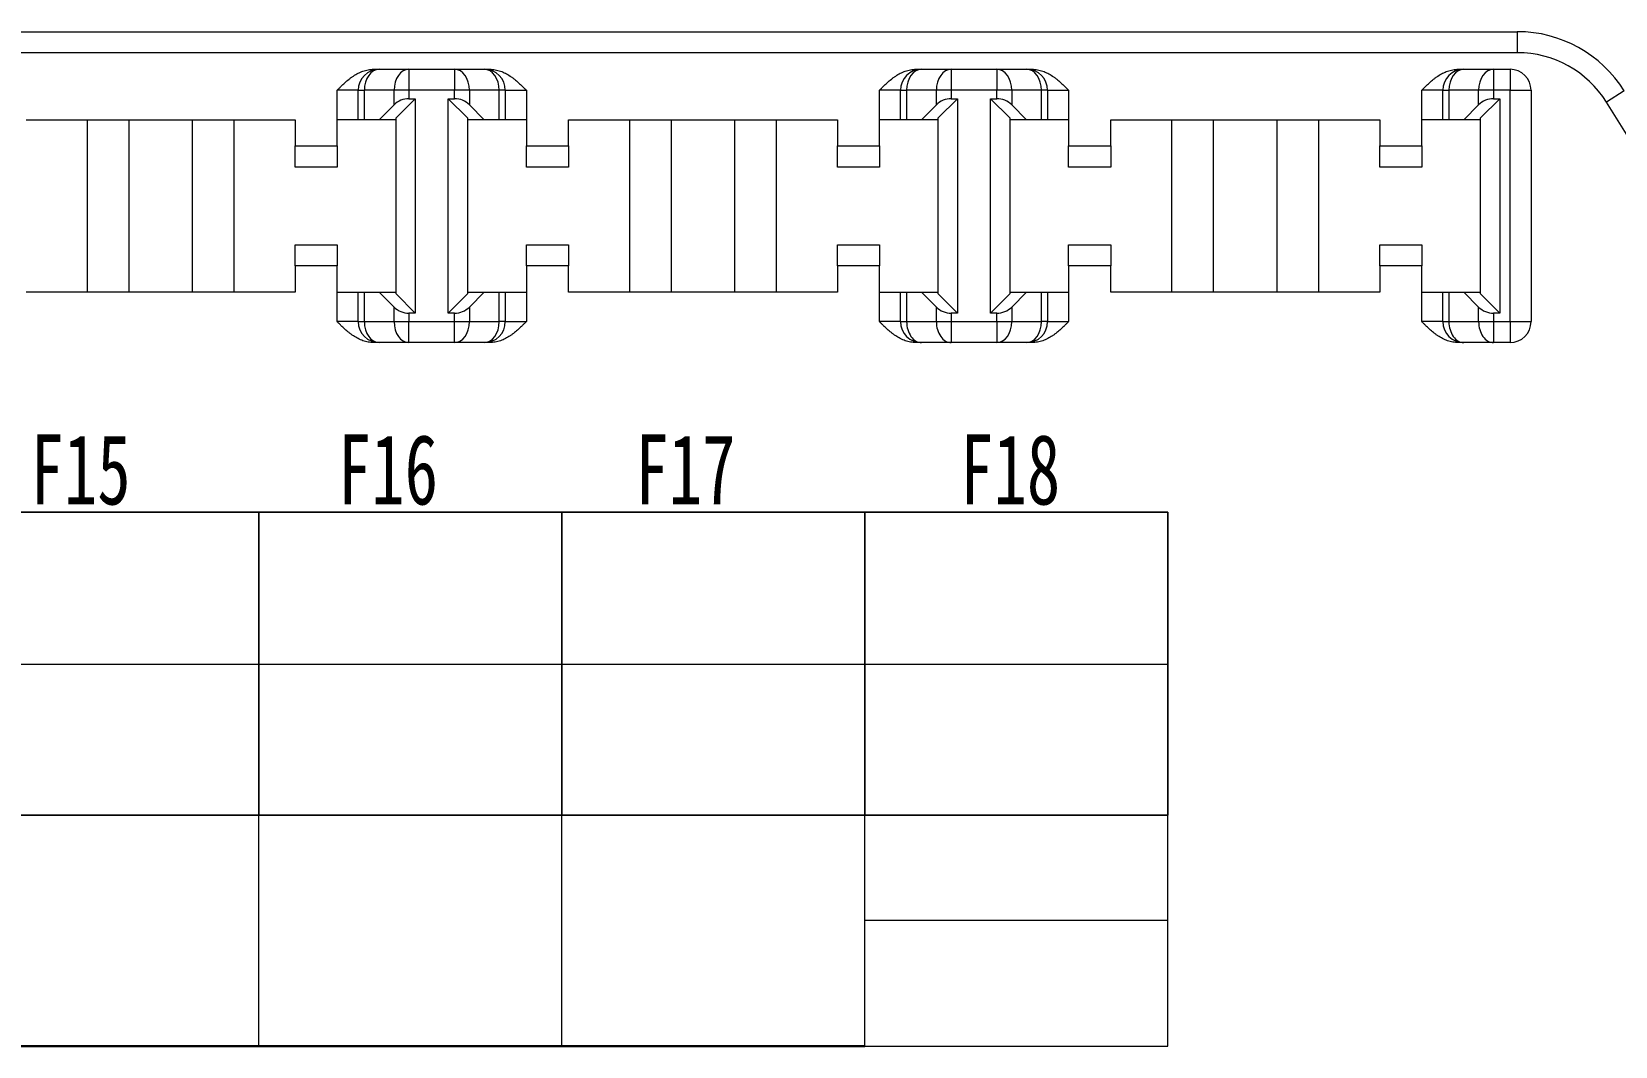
# Model space of a CAD drawing. Header units: millimetres. Extents: x 1543 to 5748, y 1576 to 2417.
# Drawn here: x 4656.6 to 4713.1, y 2298.5 to 2334.6 of the extents above; entities that cross this region are included whole.
import ezdxf

# ---------------------------------------------------------------- set-up
doc = ezdxf.new("R2010")
doc.units = ezdxf.units.MM
doc.layers.get('0').update_dxf_attribs({"lineweight": 25})
doc.layers.add('1', color=7, linetype='Continuous', true_color=0xffffff)
doc.layers.add('基本型', color=7, linetype='Continuous', lineweight=18)
doc.styles.add('宋体', font='')
doc.styles.get('宋体').set_extended_font_data('宋体')

msp = doc.modelspace()

# ---------------------------------------------------------------- linework, layer by layer
at = {"lineweight": 18}
msp.add_line((4686.358, 2302.956), (4697.168, 2302.956), dxfattribs=at)
at = {"layer": '1', "linetype": 'Continuous', "lineweight": 18}
for p, q in [((4591.811, 2334.644), (4709.636, 2334.644)), ((4668.825, 2333.304), (4669.026, 2333.304)), ((4669.026, 2333.304), (4670.086, 2333.304)), ((4670.086, 2333.304), (4671.715, 2333.304)), ((4671.715, 2333.304), (4672.776, 2333.304)), ((4672.776, 2333.304), (4672.977, 2333.304)), ((4688.175, 2333.304), (4688.376, 2333.304)), ((4688.376, 2333.304), (4689.436, 2333.304)), ((4689.436, 2333.304), (4691.065, 2333.304)), ((4691.065, 2333.304), (4692.126, 2333.304)), ((4692.126, 2333.304), (4692.327, 2333.304)), ((4707.525, 2333.304), (4707.726, 2333.304)), ((4707.726, 2333.304), (4708.786, 2333.304)), ((4708.786, 2333.304), (4709.376, 2333.304)), ((4668.276, 2331.504), (4668.276, 2332.554)), ((4670.313, 2332.254), (4669.626, 2331.567)), ((4670.086, 2332.254), (4670.313, 2332.254)), ((4670.313, 2332.254), (4670.313, 2324.604)), ((4671.488, 2332.254), (4671.715, 2332.254)), ((4671.488, 2324.604), (4671.488, 2332.254)), ((4672.176, 2331.567), (4671.488, 2332.254)), ((4673.526, 2332.554), (4673.526, 2331.504)), ((4687.626, 2331.504), (4687.626, 2332.554)), ((4689.663, 2332.254), (4688.976, 2331.567)), ((4689.436, 2332.254), (4689.663, 2332.254)), ((4689.663, 2332.254), (4689.663, 2324.604)), ((4690.838, 2332.254), (4691.065, 2332.254)), ((4690.838, 2324.604), (4690.838, 2332.254)), ((4691.526, 2331.567), (4690.838, 2332.254)), ((4692.876, 2332.554), (4692.876, 2331.504)), ((4706.976, 2331.504), (4706.976, 2332.554)), ((4709.013, 2332.254), (4708.326, 2331.567)), ((4708.786, 2332.254), (4709.013, 2332.254)), ((4709.013, 2332.254), (4709.013, 2324.604)), ((4710.126, 2332.554), (4710.126, 2324.304)), ((4669.026, 2331.504), (4669.556, 2332.035)), ((4669.626, 2325.292), (4669.626, 2331.567)), ((4672.176, 2331.567), (4672.176, 2325.292)), ((4672.245, 2332.035), (4672.776, 2331.504)), ((4688.376, 2331.504), (4688.906, 2332.035)), ((4688.976, 2325.292), (4688.976, 2331.567)), ((4691.526, 2331.567), (4691.526, 2325.292)), ((4691.595, 2332.035), (4692.126, 2331.504)), ((4707.726, 2331.504), (4708.256, 2332.035)), ((4708.326, 2325.292), (4708.326, 2331.567)), ((4656.426, 2331.504), (4666.026, 2331.504)), ((4658.601, 2331.504), (4658.601, 2325.354)), ((4660.101, 2325.354), (4660.101, 2331.504)), ((4662.351, 2331.504), (4662.351, 2325.354)), ((4663.851, 2325.354), (4663.851, 2331.504)), ((4666.026, 2331.504), (4666.026, 2330.567)), ((4667.526, 2330.567), (4667.526, 2331.504)), ((4668.276, 2331.504), (4667.526, 2331.504)), ((4668.495, 2331.504), (4668.276, 2331.504)), ((4669.026, 2331.504), (4668.495, 2331.504)), ((4669.626, 2331.504), (4669.026, 2331.504)), ((4672.776, 2331.504), (4672.176, 2331.504)), ((4673.306, 2331.504), (4672.776, 2331.504)), ((4673.526, 2331.504), (4673.306, 2331.504)), ((4674.276, 2331.504), (4673.526, 2331.504)), ((4674.276, 2331.504), (4674.276, 2330.567)), ((4675.776, 2330.567), (4675.776, 2331.504)), ((4675.776, 2331.504), (4685.376, 2331.504)), ((4677.951, 2331.504), (4677.951, 2325.354)), ((4679.451, 2325.354), (4679.451, 2331.504)), ((4681.701, 2331.504), (4681.701, 2325.354)), ((4683.201, 2325.354), (4683.201, 2331.504)), ((4685.376, 2331.504), (4685.376, 2330.567)), ((4686.876, 2330.567), (4686.876, 2331.504)), ((4687.626, 2331.504), (4686.876, 2331.504)), ((4687.845, 2331.504), (4687.626, 2331.504)), ((4688.376, 2331.504), (4687.845, 2331.504)), ((4688.976, 2331.504), (4688.376, 2331.504)), ((4692.126, 2331.504), (4691.526, 2331.504)), ((4692.656, 2331.504), (4692.126, 2331.504)), ((4692.876, 2331.504), (4692.656, 2331.504)), ((4693.626, 2331.504), (4692.876, 2331.504)), ((4693.626, 2331.504), (4693.626, 2330.567)), ((4695.126, 2330.567), (4695.126, 2331.504)), ((4695.126, 2331.504), (4704.726, 2331.504)), ((4697.301, 2331.504), (4697.301, 2325.354)), ((4698.801, 2325.354), (4698.801, 2331.504)), ((4701.051, 2331.504), (4701.051, 2325.354)), ((4702.551, 2325.354), (4702.551, 2331.504)), ((4704.726, 2331.504), (4704.726, 2330.567)), ((4706.226, 2330.567), (4706.226, 2331.504)), ((4706.976, 2331.504), (4706.226, 2331.504)), ((4707.195, 2331.504), (4706.976, 2331.504)), ((4707.726, 2331.504), (4707.195, 2331.504)), ((4708.326, 2331.504), (4707.726, 2331.504)), ((4666.026, 2329.817), (4666.026, 2330.567)), ((4666.026, 2330.567), (4667.526, 2330.567)), ((4667.526, 2330.567), (4667.526, 2329.817)), ((4674.276, 2329.817), (4674.276, 2330.567)), ((4674.276, 2330.567), (4675.776, 2330.567)), ((4675.776, 2330.567), (4675.776, 2329.817)), ((4685.376, 2329.817), (4685.376, 2330.567)), ((4685.376, 2330.567), (4686.876, 2330.567)), ((4686.876, 2330.567), (4686.876, 2329.817)), ((4693.626, 2329.817), (4693.626, 2330.567)), ((4693.626, 2330.567), (4695.126, 2330.567)), ((4695.126, 2330.567), (4695.126, 2329.817)), ((4704.726, 2329.817), (4704.726, 2330.567)), ((4704.726, 2330.567), (4706.226, 2330.567)), ((4706.226, 2330.567), (4706.226, 2329.817)), ((4667.526, 2329.817), (4666.026, 2329.817)), ((4675.776, 2329.817), (4674.276, 2329.817)), ((4686.876, 2329.817), (4685.376, 2329.817)), ((4695.126, 2329.817), (4693.626, 2329.817)), ((4706.226, 2329.817), (4704.726, 2329.817)), ((4666.026, 2326.292), (4666.026, 2327.042)), ((4666.026, 2327.042), (4667.526, 2327.042)), ((4667.526, 2327.042), (4667.526, 2326.292)), ((4674.276, 2326.292), (4674.276, 2327.042)), ((4674.276, 2327.042), (4675.776, 2327.042)), ((4675.776, 2327.042), (4675.776, 2326.292)), ((4685.376, 2326.292), (4685.376, 2327.042)), ((4685.376, 2327.042), (4686.876, 2327.042)), ((4686.876, 2327.042), (4686.876, 2326.292)), ((4693.626, 2326.292), (4693.626, 2327.042)), ((4693.626, 2327.042), (4695.126, 2327.042)), ((4695.126, 2327.042), (4695.126, 2326.292)), ((4704.726, 2327.042), (4706.226, 2327.042)), ((4704.726, 2326.292), (4704.726, 2327.042)), ((4706.226, 2327.042), (4706.226, 2326.292)), ((4667.526, 2326.292), (4666.026, 2326.292)), ((4666.026, 2326.292), (4666.026, 2325.354)), ((4667.526, 2325.354), (4667.526, 2326.292)), ((4675.776, 2326.292), (4674.276, 2326.292)), ((4674.276, 2326.292), (4674.276, 2325.354)), ((4675.776, 2325.354), (4675.776, 2326.292)), ((4686.876, 2326.292), (4685.376, 2326.292)), ((4685.376, 2326.292), (4685.376, 2325.354)), ((4686.876, 2325.354), (4686.876, 2326.292)), ((4695.126, 2326.292), (4693.626, 2326.292)), ((4693.626, 2326.292), (4693.626, 2325.354)), ((4695.126, 2325.354), (4695.126, 2326.292)), ((4706.226, 2326.292), (4704.726, 2326.292)), ((4704.726, 2326.292), (4704.726, 2325.354)), ((4706.226, 2325.354), (4706.226, 2326.292)), ((4666.026, 2325.354), (4656.426, 2325.354)), ((4667.526, 2325.354), (4668.276, 2325.354)), ((4668.276, 2325.354), (4668.495, 2325.354)), ((4668.276, 2324.304), (4668.276, 2325.354)), ((4668.495, 2325.354), (4669.026, 2325.354)), ((4669.026, 2325.354), (4669.626, 2325.354)), ((4669.556, 2324.824), (4669.026, 2325.354)), ((4672.176, 2325.354), (4672.776, 2325.354)), ((4672.776, 2325.354), (4672.245, 2324.824)), ((4672.776, 2325.354), (4673.306, 2325.354)), ((4673.306, 2325.354), (4673.526, 2325.354)), ((4673.526, 2325.354), (4674.276, 2325.354)), ((4673.526, 2325.354), (4673.526, 2324.304)), ((4685.376, 2325.354), (4675.776, 2325.354)), ((4686.876, 2325.354), (4687.626, 2325.354)), ((4687.626, 2325.354), (4687.845, 2325.354)), ((4687.626, 2324.304), (4687.626, 2325.354)), ((4687.845, 2325.354), (4688.376, 2325.354)), ((4688.376, 2325.354), (4688.976, 2325.354)), ((4688.906, 2324.824), (4688.376, 2325.354)), ((4691.526, 2325.354), (4692.126, 2325.354)), ((4692.126, 2325.354), (4691.595, 2324.824)), ((4692.126, 2325.354), (4692.656, 2325.354)), ((4692.656, 2325.354), (4692.876, 2325.354)), ((4692.876, 2325.354), (4693.626, 2325.354)), ((4692.876, 2325.354), (4692.876, 2324.304)), ((4704.726, 2325.354), (4695.126, 2325.354)), ((4706.226, 2325.354), (4706.976, 2325.354)), ((4706.976, 2325.354), (4707.195, 2325.354)), ((4706.976, 2324.304), (4706.976, 2325.354)), ((4707.195, 2325.354), (4707.726, 2325.354)), ((4707.726, 2325.354), (4708.326, 2325.354)), ((4708.256, 2324.824), (4707.726, 2325.354)), ((4669.626, 2325.292), (4670.313, 2324.604)), ((4671.488, 2324.604), (4672.176, 2325.292)), ((4688.976, 2325.292), (4689.663, 2324.604)), ((4690.838, 2324.604), (4691.526, 2325.292)), ((4708.326, 2325.292), (4709.013, 2324.604)), ((4670.313, 2324.604), (4670.086, 2324.604)), ((4671.715, 2324.604), (4671.488, 2324.604)), ((4689.663, 2324.604), (4689.436, 2324.604)), ((4691.065, 2324.604), (4690.838, 2324.604)), ((4709.013, 2324.604), (4708.786, 2324.604)), ((4669.026, 2323.554), (4668.825, 2323.554)), ((4670.086, 2323.554), (4669.026, 2323.554)), ((4671.715, 2323.554), (4670.086, 2323.554)), ((4672.776, 2323.554), (4671.715, 2323.554)), ((4672.977, 2323.554), (4672.776, 2323.554)), ((4688.376, 2323.554), (4688.175, 2323.554)), ((4689.436, 2323.554), (4688.376, 2323.554)), ((4691.065, 2323.554), (4689.436, 2323.554)), ((4692.126, 2323.554), (4691.065, 2323.554)), ((4692.327, 2323.554), (4692.126, 2323.554)), ((4707.726, 2323.554), (4707.525, 2323.554)), ((4708.786, 2323.554), (4707.726, 2323.554)), ((4709.376, 2323.554), (4708.786, 2323.554))]:
    msp.add_line(p, q, dxfattribs=at)
at = {"layer": '1', "linetype": 'Continuous', "lineweight": 13}
for p, q in [((4709.636, 2334.644), (4709.636, 2333.894)), ((4709.636, 2333.894), (4591.811, 2333.894)), ((4670.086, 2333.304), (4670.086, 2332.554)), ((4671.715, 2333.304), (4671.715, 2332.554)), ((4689.436, 2333.304), (4689.436, 2332.554)), ((4691.065, 2333.304), (4691.065, 2332.554)), ((4708.786, 2333.304), (4708.786, 2332.554)), ((4709.376, 2333.304), (4709.376, 2332.554)), ((4667.526, 2331.504), (4667.526, 2332.554)), ((4668.276, 2332.554), (4667.526, 2332.554)), ((4668.276, 2332.554), (4668.495, 2332.554)), ((4669.556, 2332.554), (4668.495, 2332.554)), ((4668.495, 2332.554), (4668.495, 2331.504)), ((4670.086, 2332.554), (4669.556, 2332.554)), ((4669.556, 2332.035), (4669.556, 2332.554)), ((4671.715, 2332.554), (4670.086, 2332.554)), ((4670.086, 2332.554), (4670.086, 2332.254)), ((4672.245, 2332.554), (4671.715, 2332.554)), ((4671.715, 2332.254), (4671.715, 2332.554)), ((4673.306, 2332.554), (4672.245, 2332.554)), ((4672.245, 2332.554), (4672.245, 2332.035)), ((4673.526, 2332.554), (4673.306, 2332.554)), ((4673.306, 2331.504), (4673.306, 2332.554)), ((4673.526, 2332.554), (4674.276, 2332.554)), ((4674.276, 2332.554), (4674.276, 2331.504)), ((4687.626, 2332.554), (4686.876, 2332.554)), ((4686.876, 2331.504), (4686.876, 2332.554)), ((4687.626, 2332.554), (4687.845, 2332.554)), ((4687.845, 2332.554), (4687.845, 2331.504)), ((4688.906, 2332.554), (4687.845, 2332.554)), ((4688.906, 2332.035), (4688.906, 2332.554)), ((4689.436, 2332.554), (4688.906, 2332.554)), ((4691.065, 2332.554), (4689.436, 2332.554)), ((4689.436, 2332.554), (4689.436, 2332.254)), ((4691.595, 2332.554), (4691.065, 2332.554)), ((4691.065, 2332.254), (4691.065, 2332.554)), ((4692.656, 2332.554), (4691.595, 2332.554)), ((4691.595, 2332.554), (4691.595, 2332.035)), ((4692.876, 2332.554), (4692.656, 2332.554)), ((4692.656, 2331.504), (4692.656, 2332.554)), ((4692.876, 2332.554), (4693.626, 2332.554)), ((4693.626, 2332.554), (4693.626, 2331.504)), ((4706.976, 2332.554), (4706.226, 2332.554)), ((4706.226, 2331.504), (4706.226, 2332.554)), ((4706.976, 2332.554), (4707.195, 2332.554)), ((4708.256, 2332.554), (4707.195, 2332.554)), ((4707.195, 2332.554), (4707.195, 2331.504)), ((4708.786, 2332.554), (4708.256, 2332.554)), ((4708.256, 2332.035), (4708.256, 2332.554)), ((4709.376, 2332.554), (4708.786, 2332.554)), ((4708.786, 2332.554), (4708.786, 2332.254)), ((4709.376, 2332.554), (4710.126, 2332.554)), ((4709.376, 2324.304), (4709.376, 2332.554)), ((4713.452, 2332.529), (4712.816, 2332.131)), ((4716.266, 2326.611), (4712.816, 2332.131)), ((4667.526, 2324.304), (4667.526, 2325.354)), ((4668.495, 2325.354), (4668.495, 2324.304)), ((4673.306, 2324.304), (4673.306, 2325.354)), ((4674.276, 2325.354), (4674.276, 2324.304)), ((4686.876, 2324.304), (4686.876, 2325.354)), ((4687.845, 2325.354), (4687.845, 2324.304)), ((4692.656, 2324.304), (4692.656, 2325.354)), ((4693.626, 2325.354), (4693.626, 2324.304)), ((4706.226, 2324.304), (4706.226, 2325.354)), ((4707.195, 2325.354), (4707.195, 2324.304)), ((4669.556, 2324.304), (4669.556, 2324.824)), ((4672.245, 2324.824), (4672.245, 2324.304)), ((4688.906, 2324.304), (4688.906, 2324.824)), ((4691.595, 2324.824), (4691.595, 2324.304)), ((4708.256, 2324.304), (4708.256, 2324.824)), ((4668.276, 2324.304), (4667.526, 2324.304)), ((4668.276, 2324.304), (4668.495, 2324.304)), ((4668.495, 2324.304), (4669.556, 2324.304)), ((4669.556, 2324.304), (4670.086, 2324.304)), ((4670.086, 2324.604), (4670.086, 2324.304)), ((4670.086, 2323.554), (4670.086, 2324.304)), ((4670.086, 2324.304), (4671.715, 2324.304)), ((4671.715, 2324.304), (4671.715, 2324.604)), ((4671.715, 2323.554), (4671.715, 2324.304)), ((4671.715, 2324.304), (4672.245, 2324.304)), ((4672.245, 2324.304), (4673.306, 2324.304)), ((4673.526, 2324.304), (4673.306, 2324.304)), ((4673.526, 2324.304), (4674.276, 2324.304)), ((4687.626, 2324.304), (4686.876, 2324.304)), ((4687.626, 2324.304), (4687.845, 2324.304)), ((4687.845, 2324.304), (4688.906, 2324.304)), ((4688.906, 2324.304), (4689.436, 2324.304)), ((4689.436, 2324.604), (4689.436, 2324.304)), ((4689.436, 2324.304), (4691.065, 2324.304)), ((4689.436, 2324.304), (4689.436, 2323.554)), ((4691.065, 2324.304), (4691.065, 2324.604)), ((4691.065, 2324.304), (4691.065, 2323.554)), ((4691.065, 2324.304), (4691.595, 2324.304)), ((4691.595, 2324.304), (4692.656, 2324.304)), ((4692.876, 2324.304), (4692.656, 2324.304)), ((4692.876, 2324.304), (4693.626, 2324.304)), ((4706.976, 2324.304), (4706.226, 2324.304)), ((4706.976, 2324.304), (4707.195, 2324.304)), ((4707.195, 2324.304), (4708.256, 2324.304)), ((4708.256, 2324.304), (4708.786, 2324.304)), ((4708.786, 2324.604), (4708.786, 2324.304)), ((4708.786, 2324.304), (4709.376, 2324.304)), ((4708.786, 2324.304), (4708.786, 2323.554)), ((4709.376, 2324.304), (4710.126, 2324.304)), ((4709.376, 2324.304), (4709.376, 2323.554))]:
    msp.add_line(p, q, dxfattribs=at)
at = {"layer": '1', "linetype": 'Continuous', "lineweight": 18}
for centre, radius, start, end in [((4709.636, 2330.144), 4.5, 32.0054, 90), ((4669.026, 2332.554), 0.75, 90, 180), ((4672.776, 2332.554), 0.75, 0, 90), ((4688.376, 2332.554), 0.75, 90, 180), ((4692.126, 2332.554), 0.75, 0, 90), ((4707.726, 2332.554), 0.75, 90, 180), ((4709.376, 2332.554), 0.75, 0, 90), ((4670.086, 2331.504), 0.75, 90, 135), ((4671.715, 2331.504), 0.75, 45, 90), ((4689.436, 2331.504), 0.75, 90, 135), ((4691.065, 2331.504), 0.75, 45, 90), ((4708.786, 2331.504), 0.75, 90, 135), ((4670.086, 2325.354), 0.75, 225, 270), ((4671.715, 2325.354), 0.75, 270, 315), ((4689.436, 2325.354), 0.75, 225, 270), ((4691.065, 2325.354), 0.75, 270, 315), ((4708.786, 2325.354), 0.75, 225, 270), ((4669.026, 2324.304), 0.75, 180, 270), ((4672.776, 2324.304), 0.75, 270, 0), ((4688.376, 2324.304), 0.75, 180, 270), ((4692.126, 2324.304), 0.75, 270, 0), ((4707.726, 2324.304), 0.75, 180, 270), ((4709.376, 2324.304), 0.75, 270, 0)]:
    msp.add_arc(centre, radius, start, end, dxfattribs=at)
at = {"layer": '1', "linetype": 'Continuous', "lineweight": 13}
msp.add_arc((4709.636, 2330.144), 3.75, 32.0054, 90, dxfattribs=at)
for centre, major_axis, start_param, end_param in [((4669.026, 2332.554), (0, 0.75), 0, 1.570796), ((4670.086, 2332.554), (0, 0.75), 0, 1.570796), ((4671.715, 2332.554), (0, 0.75), 4.712389, 6.283185), ((4672.776, 2332.554), (0, 0.75), 4.712389, 6.283185), ((4688.376, 2332.554), (0, 0.75), 0, 1.570796), ((4689.436, 2332.554), (0, 0.75), 0, 1.570796), ((4691.065, 2332.554), (0, 0.75), 4.712389, 6.283185), ((4692.126, 2332.554), (0, 0.75), 4.712389, 6.283185), ((4707.726, 2332.554), (0, 0.75), 0, 1.570796), ((4708.786, 2332.554), (0, 0.75), 0, 1.570796), ((4669.026, 2324.304), (0, -0.75), 4.712389, 6.283185), ((4670.086, 2324.304), (0, -0.75), 4.712389, 6.283185), ((4671.715, 2324.304), (0, -0.75), 0, 1.570796), ((4672.776, 2324.304), (0, -0.75), 0, 1.570796), ((4688.376, 2324.304), (0, 0.75), 1.570796, 3.141593), ((4689.436, 2324.304), (0, 0.75), 1.570796, 3.141593), ((4691.065, 2324.304), (0, 0.75), 3.141593, 4.712389), ((4692.126, 2324.304), (0, 0.75), 3.141593, 4.712389), ((4707.726, 2324.304), (0, 0.75), 1.570796, 3.141593), ((4708.786, 2324.304), (0, 0.75), 1.570796, 3.141593)]:
    msp.add_ellipse(centre, major_axis=major_axis, ratio=0.707107, start_param=start_param, end_param=end_param, dxfattribs=at)
at = {"layer": '1', "linetype": 'Continuous', "lineweight": 18}
for points, knots in [([(4667.526, 2332.554), (4667.537, 2332.566), (4667.548, 2332.577), (4667.571, 2332.6), (4667.605, 2332.634), (4667.685, 2332.713), (4667.755, 2332.779), (4667.85, 2332.866), (4667.899, 2332.908), (4667.975, 2332.968), (4668, 2332.988), (4668.052, 2333.026), (4668.078, 2333.044), (4668.159, 2333.097), (4668.213, 2333.13), (4668.327, 2333.189), (4668.386, 2333.215), (4668.508, 2333.258), (4668.57, 2333.275), (4668.696, 2333.298), (4668.76, 2333.304), (4668.825, 2333.304)], [0, 0, 0, 0, 0.03125, 0.03125, 0.0625, 0.125, 0.25, 0.25, 0.375, 0.375, 0.4375, 0.4375, 0.5, 0.5, 0.625, 0.625, 0.75, 0.75, 0.875, 0.875, 1, 1, 1, 1]), ([(4672.977, 2333.304), (4673.042, 2333.304), (4673.105, 2333.298), (4673.231, 2333.275), (4673.293, 2333.258), (4673.415, 2333.215), (4673.474, 2333.189), (4673.588, 2333.13), (4673.643, 2333.097), (4673.723, 2333.044), (4673.749, 2333.026), (4673.801, 2332.988), (4673.826, 2332.968), (4673.902, 2332.908), (4673.951, 2332.866), (4674.046, 2332.779), (4674.116, 2332.713), (4674.196, 2332.634), (4674.23, 2332.6), (4674.253, 2332.577), (4674.264, 2332.566), (4674.276, 2332.554)], [0, 0, 0, 0, 0.125, 0.125, 0.25, 0.25, 0.375, 0.375, 0.5, 0.5, 0.5625, 0.5625, 0.625, 0.625, 0.75, 0.75, 0.875, 0.9375, 0.96875, 0.96875, 1, 1, 1, 1]), ([(4686.876, 2332.554), (4686.887, 2332.566), (4686.898, 2332.577), (4686.921, 2332.6), (4686.955, 2332.634), (4687.035, 2332.713), (4687.105, 2332.779), (4687.2, 2332.866), (4687.249, 2332.908), (4687.325, 2332.968), (4687.35, 2332.988), (4687.402, 2333.026), (4687.428, 2333.044), (4687.509, 2333.097), (4687.563, 2333.13), (4687.677, 2333.189), (4687.736, 2333.215), (4687.858, 2333.258), (4687.92, 2333.275), (4688.046, 2333.298), (4688.11, 2333.304), (4688.175, 2333.304)], [0, 0, 0, 0, 0.03125, 0.03125, 0.0625, 0.125, 0.25, 0.25, 0.375, 0.375, 0.4375, 0.4375, 0.5, 0.5, 0.625, 0.625, 0.75, 0.75, 0.875, 0.875, 1, 1, 1, 1]), ([(4692.327, 2333.304), (4692.392, 2333.304), (4692.455, 2333.298), (4692.581, 2333.275), (4692.643, 2333.258), (4692.765, 2333.215), (4692.824, 2333.189), (4692.938, 2333.13), (4692.993, 2333.097), (4693.073, 2333.044), (4693.099, 2333.026), (4693.151, 2332.988), (4693.176, 2332.968), (4693.252, 2332.908), (4693.301, 2332.866), (4693.396, 2332.779), (4693.466, 2332.713), (4693.546, 2332.634), (4693.58, 2332.6), (4693.603, 2332.577), (4693.614, 2332.566), (4693.626, 2332.554)], [0, 0, 0, 0, 0.125, 0.125, 0.25, 0.25, 0.375, 0.375, 0.5, 0.5, 0.5625, 0.5625, 0.625, 0.625, 0.75, 0.75, 0.875, 0.9375, 0.96875, 0.96875, 1, 1, 1, 1]), ([(4706.226, 2332.554), (4706.237, 2332.566), (4706.248, 2332.577), (4706.271, 2332.6), (4706.305, 2332.634), (4706.385, 2332.713), (4706.455, 2332.779), (4706.55, 2332.866), (4706.599, 2332.908), (4706.675, 2332.968), (4706.7, 2332.988), (4706.752, 2333.026), (4706.778, 2333.044), (4706.859, 2333.097), (4706.913, 2333.13), (4707.027, 2333.189), (4707.086, 2333.215), (4707.208, 2333.258), (4707.27, 2333.275), (4707.396, 2333.298), (4707.46, 2333.304), (4707.525, 2333.304)], [0, 0, 0, 0, 0.03125, 0.03125, 0.0625, 0.125, 0.25, 0.25, 0.375, 0.375, 0.4375, 0.4375, 0.5, 0.5, 0.625, 0.625, 0.75, 0.75, 0.875, 0.875, 1, 1, 1, 1]), ([(4668.825, 2323.554), (4668.76, 2323.554), (4668.696, 2323.561), (4668.57, 2323.584), (4668.508, 2323.601), (4668.386, 2323.644), (4668.327, 2323.67), (4668.213, 2323.729), (4668.159, 2323.761), (4668.078, 2323.815), (4668.052, 2323.833), (4668, 2323.871), (4667.975, 2323.891), (4667.899, 2323.951), (4667.85, 2323.993), (4667.755, 2324.079), (4667.685, 2324.146), (4667.605, 2324.225), (4667.571, 2324.259), (4667.548, 2324.282), (4667.537, 2324.293), (4667.526, 2324.304)], [0, 0, 0, 0, 0.125, 0.125, 0.25, 0.25, 0.375, 0.375, 0.5, 0.5, 0.5625, 0.5625, 0.625, 0.625, 0.75, 0.75, 0.875, 0.9375, 0.96875, 0.96875, 1, 1, 1, 1]), ([(4674.276, 2324.304), (4674.264, 2324.293), (4674.253, 2324.282), (4674.23, 2324.259), (4674.196, 2324.225), (4674.116, 2324.146), (4674.046, 2324.079), (4673.951, 2323.993), (4673.902, 2323.951), (4673.826, 2323.891), (4673.801, 2323.871), (4673.749, 2323.833), (4673.723, 2323.815), (4673.643, 2323.761), (4673.588, 2323.729), (4673.474, 2323.67), (4673.415, 2323.644), (4673.293, 2323.601), (4673.231, 2323.584), (4673.105, 2323.561), (4673.042, 2323.554), (4672.977, 2323.554)], [0, 0, 0, 0, 0.03125, 0.03125, 0.0625, 0.125, 0.25, 0.25, 0.375, 0.375, 0.4375, 0.4375, 0.5, 0.5, 0.625, 0.625, 0.75, 0.75, 0.875, 0.875, 1, 1, 1, 1]), ([(4688.175, 2323.554), (4688.11, 2323.554), (4688.046, 2323.561), (4687.92, 2323.584), (4687.858, 2323.601), (4687.736, 2323.644), (4687.677, 2323.67), (4687.563, 2323.729), (4687.509, 2323.761), (4687.428, 2323.815), (4687.402, 2323.833), (4687.35, 2323.871), (4687.325, 2323.891), (4687.249, 2323.951), (4687.2, 2323.993), (4687.105, 2324.079), (4687.035, 2324.146), (4686.955, 2324.225), (4686.921, 2324.259), (4686.898, 2324.282), (4686.887, 2324.293), (4686.876, 2324.304)], [0, 0, 0, 0, 0.125, 0.125, 0.25, 0.25, 0.375, 0.375, 0.5, 0.5, 0.5625, 0.5625, 0.625, 0.625, 0.75, 0.75, 0.875, 0.9375, 0.96875, 0.96875, 1, 1, 1, 1]), ([(4693.626, 2324.304), (4693.614, 2324.293), (4693.603, 2324.282), (4693.58, 2324.259), (4693.546, 2324.225), (4693.466, 2324.146), (4693.396, 2324.079), (4693.301, 2323.993), (4693.252, 2323.951), (4693.176, 2323.891), (4693.151, 2323.871), (4693.099, 2323.833), (4693.073, 2323.815), (4692.993, 2323.761), (4692.938, 2323.729), (4692.824, 2323.67), (4692.765, 2323.644), (4692.643, 2323.601), (4692.581, 2323.584), (4692.455, 2323.561), (4692.392, 2323.554), (4692.327, 2323.554)], [0, 0, 0, 0, 0.03125, 0.03125, 0.0625, 0.125, 0.25, 0.25, 0.375, 0.375, 0.4375, 0.4375, 0.5, 0.5, 0.625, 0.625, 0.75, 0.75, 0.875, 0.875, 1, 1, 1, 1]), ([(4707.525, 2323.554), (4707.46, 2323.554), (4707.396, 2323.561), (4707.27, 2323.584), (4707.208, 2323.601), (4707.086, 2323.644), (4707.027, 2323.67), (4706.913, 2323.729), (4706.859, 2323.761), (4706.778, 2323.815), (4706.752, 2323.833), (4706.7, 2323.871), (4706.675, 2323.891), (4706.599, 2323.951), (4706.55, 2323.993), (4706.455, 2324.079), (4706.385, 2324.146), (4706.305, 2324.225), (4706.271, 2324.259), (4706.248, 2324.282), (4706.237, 2324.293), (4706.226, 2324.304)], [0, 0, 0, 0, 0.125, 0.125, 0.25, 0.25, 0.375, 0.375, 0.5, 0.5, 0.5625, 0.5625, 0.625, 0.625, 0.75, 0.75, 0.875, 0.9375, 0.96875, 0.96875, 1, 1, 1, 1])]:
    msp.add_open_spline(points, degree=3, knots=knots, dxfattribs=at)
at = {"layer": '基本型'}
for p, q in [((4664.736, 2317.512), (4653.925, 2317.512)), ((4653.925, 2317.512), (4664.736, 2317.512)), ((4664.736, 2306.701), (4664.736, 2317.512)), ((4664.736, 2317.512), (4664.736, 2306.701)), ((4664.736, 2306.701), (4664.736, 2317.512)), ((4664.736, 2306.701), (4664.736, 2317.512)), ((4664.736, 2317.512), (4664.736, 2306.701)), ((4675.547, 2317.512), (4664.736, 2317.512)), ((4664.736, 2298.457), (4664.736, 2317.512)), ((4664.736, 2317.512), (4675.547, 2317.512)), ((4675.547, 2306.701), (4675.547, 2317.512)), ((4675.547, 2317.512), (4675.547, 2306.701)), ((4675.547, 2306.701), (4675.547, 2317.512)), ((4675.547, 2306.701), (4675.547, 2317.512)), ((4675.547, 2317.512), (4675.547, 2306.701)), ((4686.358, 2317.512), (4675.547, 2317.512)), ((4675.547, 2298.457), (4675.547, 2317.512)), ((4675.547, 2317.512), (4686.358, 2317.512)), ((4686.358, 2306.701), (4686.358, 2317.512)), ((4686.358, 2317.512), (4686.358, 2306.701)), ((4686.358, 2306.701), (4686.358, 2317.512)), ((4686.358, 2306.701), (4686.358, 2317.512)), ((4686.358, 2317.512), (4686.358, 2306.701)), ((4697.168, 2317.512), (4686.358, 2317.512)), ((4686.358, 2298.457), (4686.358, 2317.512)), ((4686.358, 2317.512), (4697.168, 2317.512)), ((4697.168, 2306.701), (4697.168, 2317.512)), ((4697.168, 2317.512), (4697.168, 2306.701)), ((4697.168, 2306.701), (4697.168, 2317.512)), ((4697.168, 2306.701), (4697.168, 2317.512)), ((4697.168, 2317.512), (4697.168, 2306.701)), ((4697.168, 2298.457), (4697.168, 2317.512)), ((4664.736, 2312.072), (4653.925, 2312.072)), ((4675.547, 2312.072), (4664.736, 2312.072)), ((4686.358, 2312.072), (4675.547, 2312.072)), ((4697.168, 2312.072), (4686.358, 2312.072)), ((4664.736, 2306.701), (4653.925, 2306.701)), ((4653.925, 2306.701), (4664.736, 2306.701)), ((4675.547, 2306.701), (4664.736, 2306.701)), ((4664.736, 2306.701), (4675.547, 2306.701)), ((4686.358, 2306.701), (4675.547, 2306.701)), ((4675.547, 2306.701), (4686.358, 2306.701)), ((4697.168, 2306.701), (4686.358, 2306.701)), ((4686.358, 2306.701), (4697.168, 2306.701)), ((4653.925, 2298.457), (4664.736, 2298.457)), ((4664.736, 2298.457), (4675.547, 2298.457)), ((4675.547, 2298.457), (4686.358, 2298.457)), ((4686.358, 2298.457), (4697.168, 2298.457))]:
    msp.add_line(p, q, dxfattribs=at)
at = {"layer": '基本型', "lineweight": 30}
msp.add_line((4686.358, 2298.457), (4494.886, 2298.457), dxfattribs=at)

# ---------------------------------------------------------------- texts
at = {"lineweight": 18, "style": '宋体', "width": 0.7}
for s, p in [('F15', (4656.584, 2317.782)), ('F16', (4667.553, 2317.782)), ('F17', (4678.167, 2317.782)), ('F18', (4689.755, 2317.782))]:
    msp.add_text(s, height=2.5, dxfattribs=at).set_placement(p)

doc.saveas('drawing.dxf')
